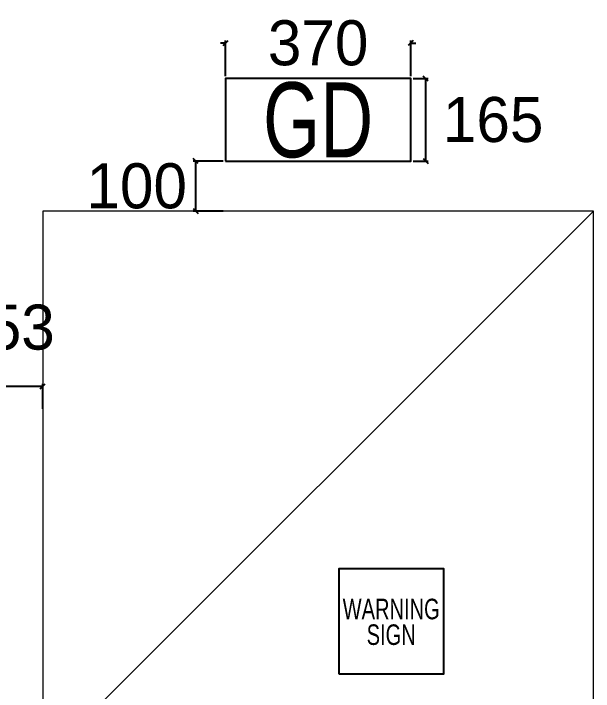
# Model space of a CAD drawing. Header units: millimetres. Extents: x -20146070 to 165023, y -3349561 to 35447.
# Drawn here: x -252603 to -251444, y 31263 to 32617 of the extents above; entities that cross this region are included whole.
import ezdxf
from ezdxf.enums import TextEntityAlignment as Align

# ---------------------------------------------------------------- set-up
doc = ezdxf.new("R2010")
doc.units = ezdxf.units.MM
doc.header["$LTSCALE"] = 50
doc.header["$PDMODE"] = 35
doc.layers.get('Defpoints').update_dxf_attribs({"color": 8, "lineweight": 9})
for name, color, linetype in [('ASPL- F-ALARM-DEVICES', 1, 'Continuous'), ('ASPL- FM200-TEXT', 7, 'Continuous'), ('M_FIREALAM-_E-', 10, 'Continuous'), ('NW_GRID LINE', 8, 'Continuous')]:
    doc.layers.add(name, color=color, linetype=linetype)
doc.layers.add('NW_BEAM AND COLUMN', color=134, linetype='Continuous', lineweight=5)
doc.styles.add('Arial', font='arial.ttf', dxfattribs={"width": 0.8, "height": 450})
doc.dimstyles.new('DI (MINI 100)', dxfattribs={"dimscale": 500, "dimtxt": 0.18, "dimasz": 0.02, "dimexe": 0.01, "dimexo": 0.01, "dimgap": 0.09, "dimtad": 0, "dimtih": 1, "dimtoh": 1, "dimdec": 0, "dimzin": 0, "dimdsep": 46, "dimtxsty": 'Standard', "dimblk": 'OBLIQUE', "dimcen": 0.09, "dimadec": 0, "dimazin": 0, "dimtfac": 1, "dimtdec": 0, "dimtofl": 0, "dimtmove": 2, "dimatfit": 3, "dimfxl": 1, "dimtolj": 1, "dimtzin": 0, "dimarcsym": 0})

# ---------------------------------------------------------------- blocks, each defined once
blk = doc.blocks.new('_Oblique')
at = {"color": 0, "linetype": 'ByBlock', "lineweight": -2}
blk.add_line((-0.5, -0.5), (0.5, 0.5), dxfattribs=at)
blk = doc.blocks.new('*D142')
at = {"layer": 'Defpoints', "color": 0, "transparency": 16777216}
for p in [(-252544.3, 31872.6), (-252697.3, 31822.5), (-252544.3, 31822.5)]:
    blk.add_point(p, dxfattribs=at)
at = {"layer": 'NW_GRID LINE', "color": 0, "lineweight": -2, "transparency": 16777216}
for p, q in [((-252697.3, 31827.5), (-252697.3, 31877.6)), ((-252544.3, 31827.5), (-252544.3, 31877.6)), ((-252697.3, 31872.6), (-252544.3, 31872.6))]:
    blk.add_line(p, q, dxfattribs=at)
at = {"layer": 'NW_GRID LINE', "color": 0, "lineweight": -2, "transparency": 16777216, "xscale": 10, "yscale": 10, "zscale": 10, "rotation": 180}
blk.add_blockref('_Oblique', (-252697.3, 31872.6), dxfattribs=at)
at = {"layer": 'NW_GRID LINE', "color": 0, "lineweight": -2, "transparency": 16777216, "xscale": 10, "yscale": 10, "zscale": 10}
blk.add_blockref('_Oblique', (-252544.3, 31872.6), dxfattribs=at)
at = {"layer": 'NW_GRID LINE', "color": 0, "transparency": 16777216, "insert": (-252620.8, 31990.1), "char_height": 90, "attachment_point": 5}
blk.add_mtext('\\A1;153', dxfattribs=at)
blk = doc.blocks.new('*D145')
at = {"layer": 'Defpoints', "color": 0, "transparency": 16777216}
for p in [(-252179.3, 32322.5), (-252239.2, 32222.5), (-252179.3, 32222.5)]:
    blk.add_point(p, dxfattribs=at)
at = {"layer": 'NW_GRID LINE', "color": 0, "lineweight": -2, "transparency": 16777216}
for p, q in [((-252184.3, 32322.5), (-252244.2, 32322.5)), ((-252239.2, 32322.5), (-252239.2, 32222.5)), ((-252184.3, 32222.5), (-252244.2, 32222.5))]:
    blk.add_line(p, q, dxfattribs=at)
at = {"layer": 'NW_GRID LINE', "color": 0, "lineweight": -2, "transparency": 16777216, "xscale": 10, "yscale": 10, "zscale": 10}
for p, rotation in [((-252239.2, 32322.5), 90), ((-252239.2, 32222.5), 270)]:
    blk.add_blockref('_Oblique', p, dxfattribs=dict(at, rotation=rotation))
at = {"layer": 'NW_GRID LINE', "color": 0, "transparency": 16777216, "insert": (-252356.7, 32272.5), "char_height": 90, "attachment_point": 5}
blk.add_mtext('\\A1;100', dxfattribs=at)
blk = doc.blocks.new('*D146')
at = {"layer": 'Defpoints', "color": 0, "transparency": 16777216}
for p in [(-251809.3, 32558.3), (-252179.3, 32487.5), (-251809.3, 32487.5)]:
    blk.add_point(p, dxfattribs=at)
at = {"layer": 'NW_GRID LINE', "color": 0, "lineweight": -2, "transparency": 16777216}
for p, q in [((-252179.3, 32558.3), (-252189.3, 32558.3)), ((-252179.3, 32492.5), (-252179.3, 32563.3)), ((-251809.3, 32492.5), (-251809.3, 32563.3)), ((-251809.3, 32558.3), (-251799.3, 32558.3))]:
    blk.add_line(p, q, dxfattribs=at)
at = {"layer": 'NW_GRID LINE', "color": 0, "lineweight": -2, "transparency": 16777216, "xscale": 10, "yscale": 10, "zscale": 10}
blk.add_blockref('_Oblique', (-252179.3, 32558.3), dxfattribs=at)
at = {"layer": 'NW_GRID LINE', "color": 0, "lineweight": -2, "transparency": 16777216, "xscale": 10, "yscale": 10, "zscale": 10, "rotation": 180}
blk.add_blockref('_Oblique', (-251809.3, 32558.3), dxfattribs=at)
at = {"layer": 'NW_GRID LINE', "color": 0, "transparency": 16777216, "insert": (-251994.3, 32558.3), "char_height": 90, "attachment_point": 5}
blk.add_mtext('\\A1;370', dxfattribs=at)
blk = doc.blocks.new('*D147')
at = {"layer": 'Defpoints', "color": 0, "transparency": 16777216}
for p in [(-251809.3, 32487.5), (-251809.3, 32322.5), (-251779.5, 32322.5)]:
    blk.add_point(p, dxfattribs=at)
at = {"layer": 'NW_GRID LINE', "color": 0, "lineweight": -2, "transparency": 16777216}
for p, q in [((-251804.3, 32487.5), (-251774.5, 32487.5)), ((-251779.5, 32487.5), (-251779.5, 32322.5)), ((-251804.3, 32322.5), (-251774.5, 32322.5))]:
    blk.add_line(p, q, dxfattribs=at)
at = {"layer": 'NW_GRID LINE', "color": 0, "lineweight": -2, "transparency": 16777216, "xscale": 10, "yscale": 10, "zscale": 10}
for p, rotation in [((-251779.5, 32487.5), 90), ((-251779.5, 32322.5), 270)]:
    blk.add_blockref('_Oblique', p, dxfattribs=dict(at, rotation=rotation))
at = {"layer": 'NW_GRID LINE', "color": 0, "transparency": 16777216, "insert": (-251644.6, 32405), "char_height": 90, "attachment_point": 5}
blk.add_mtext('\\A1;165', dxfattribs=at)

msp = doc.modelspace()

# ---------------------------------------------------------------- linework, layer by layer
at = {"layer": 'ASPL- F-ALARM-DEVICES'}
msp.add_lwpolyline([(-252179.3, 32322.5), (-251809.3, 32322.5), (-251809.3, 32487.5), (-252179.3, 32487.5)], close=True, dxfattribs=at)
at = {"layer": 'M_FIREALAM-_E-'}
msp.add_lwpolyline([(-251953, 31297.8), (-251743, 31297.8), (-251743, 31507.8), (-251953, 31507.8)], close=True, dxfattribs=at)
at = {"layer": 'NW_BEAM AND COLUMN'}
msp.add_lwpolyline([(-252544.3, 30022.5), (-251444.3, 30022.5), (-251444.3, 32222.5), (-252544.3, 32222.5)], close=True, dxfattribs=at)
msp.add_lwpolyline([(-251444.3, 32222.5), (-252544.3, 31122.5), (-251444.3, 30022.5)], dxfattribs=at)

# ---------------------------------------------------------------- texts
at = {"layer": 'ASPL- FM200-TEXT', "style": 'Arial', "width": 0.7}
msp.add_text('GD', height=150, dxfattribs=at).set_placement((-251994.3, 32405), align=Align.MIDDLE_CENTER)
at = {"layer": 'M_FIREALAM-_E-', "color": 0, "style": 'Arial', "width": 0.7}
for s, p in [('WARNING', (-251848.3, 31427.4)), ('SIGN', (-251848.3, 31376.1))]:
    msp.add_text(s, height=41.01, dxfattribs=at).set_placement(p, align=Align.MIDDLE_CENTER)

# ---------------------------------------------------------------- dimensions: what is measured, and where the dimension line sits
at = {"layer": 'NW_GRID LINE', "color": 6}
for base, p1, p2, picture, middle in [((-251809.3, 32558.3), (-252179.3, 32487.5), (-251809.3, 32487.5), '*D146', (-251994.3, 32558.3)), ((-252544.3, 31872.6), (-252697.3, 31822.5), (-252544.3, 31822.5), '*D142', (-252620.8, 31990.1))]:
    dim = msp.add_linear_dim(base=base, p1=p1, p2=p2, dimstyle='DI (MINI 100)', dxfattribs=at)
    dim.commit()
    dim.dimension.update_dxf_attribs({"geometry": picture, "text_midpoint": middle})
dim = msp.add_linear_dim(base=(-251779.5, 32322.5), p1=(-251809.3, 32487.5), p2=(-251809.3, 32322.5), angle=90, dimstyle='DI (MINI 100)', dxfattribs=at)
dim.commit()
dim.dimension.update_dxf_attribs({"geometry": '*D147', "text_midpoint": (-251644.6, 32405), "dimtype": 160})
dim = msp.add_linear_dim(base=(-252239.2, 32222.5), p1=(-252179.3, 32322.5), p2=(-252179.3, 32222.5), angle=90, dimstyle='DI (MINI 100)', dxfattribs=at)
dim.commit()
dim.dimension.update_dxf_attribs({"geometry": '*D145', "text_midpoint": (-252356.7, 32272.5)})

doc.saveas('drawing.dxf')
